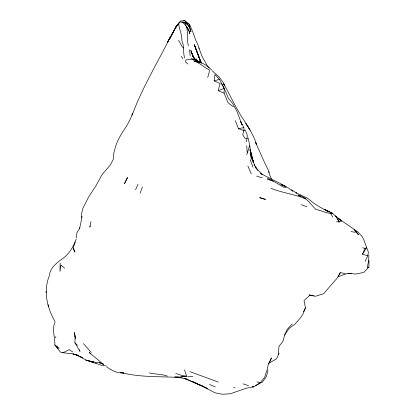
<?xml version="1.0" encoding="UTF-8"?>
<svg xmlns="http://www.w3.org/2000/svg" width="415" height="415" viewBox="0 0 415 415"><rect width="100%" height="100%" fill="white"/><g stroke="black" fill="none" stroke-linecap="round" stroke-linejoin="round"><path stroke-width="0.62" d="M268.863 172.868L268.806 171.089L264.671 162.758L255.583 142.438L256.605 144.513C252.88 132.769 245.322 123.001 239.144 112.548C233.546 103.211 229.127 93.276 223.727 83.84L224.437 85.64M178.694 23.556C179.14 29.434 182.221 34.528 181.812 40.582C184.561 46.112 182.859 52.29 184.592 57.955M347.915 273.257L355.702 274.05L363.229 272.531L364.271 271.986L368.914 267.068L369.018 260.402M60.149 263.105L59.999 271.441L61.021 265.118L64.652 268.199M224.1 93.162L224.204 88.322L219.468 79.348L214.97 74.529L214.135 80.889L220.069 83.467L218.233 90.693L224.1 93.162L228.037 102.681L233.401 106.826M247.101 138.657L247.2 134.906L245.135 129.895L243.953 130.538L242.759 134.605L244.824 138.169L247.101 138.657L246.095 141.868M79.218 349.643L80.012 351.417L74.918 342.717L75.12 336.077M368.925 255.303L368.442 261.839L367.223 267.675L368.914 267.068M76.37 237.956L76.91 232.665L80.028 227.83M55.034 321.599C47.139 307.785 42.942 291.045 49.39 275.736C49.873 268.116 56.357 263.24 61.991 259.017C69.139 254.452 73.253 246.826 76.251 239.128M365.122 261.44L367.83 255.775L368.38 252.138L363.81 239.875L362.212 236.566L357.709 231.752L338.246 218.43M82.03 216.365L80.469 224.966L79.364 228.572M90.952 221.574L89.894 227.13L90.112 226.004M132.089 115.334C141.977 88.068 157.399 63.049 170.295 37.106L176.183 26.586L169.844 38.605L176.339 26.015L180.691 20.983L184.94 20.75L189.645 24.464L189.193 25.963L190.942 31.711L189.193 25.963M115.38 147.211L113.876 152.943L113.243 159.417L110.302 164.994L101.846 174.928L96.073 185.614L88.68 196.918L82.938 208.128L81.428 214.259L81.781 217.574M292.202 323.887L287.164 329.365L284.607 335.097L283.004 341.192L279.025 346.364L278.309 352.807L278.968 353.596L276.489 358.84L268.489 363.509M55.543 337.769L55.88 336.56M207.733 77.47L209.103 72.563L209.409 69.953C204.081 67.438 199.978 62.95 194.287 61.187L193.042 59.143L191.082 58.619M249.638 145.67L246.78 154.671M45.982 292.544L46.33 291.335M266.746 370.471L264.687 377.297L260.231 382.734L253.98 386.713L246.479 388.175L230.19 393.799L222.326 394.25L214.861 392.772L202.235 386.085L185.323 378.76L186.994 379.253L181.163 377.873L174.746 377.064M55.013 322.175C51.662 329.479 55.2 337.333 54.837 344.901L60.408 352.112C65.586 353.71 71.297 352.786 76.427 354.955L72.993 353.928L77.761 355.344M73.159 247.999L74.908 252.024L73.159 247.999L75.188 242.064M115.526 146.843C118.903 134.419 129.112 125.589 132.51 113.139M140.114 193.198L142.444 186.968M269.517 362.835L271.462 357.886L268.692 363.436L267.208 368.619L267.966 370.626L266.331 376.711L261.865 382.765L256.911 381.93M345.28 273.547L340.295 272.671L337.364 277.931L323.513 293.763L315.519 296.258L309.969 295.075L304.039 300.647L305.45 307.914L303.126 313.735L300.761 317.553L295.044 324.032L288.964 328.607L284.607 335.097M135.565 189.826L138.045 184.073M362.461 254.208L365.07 248.362L366.678 247.708L362.461 254.208L367.83 255.775M303.479 311.821L305.45 307.914M340.295 272.671L338.038 276.909L344.108 274.476L347.049 273.687L349.731 273.469M179.565 22.218L175.737 27.457L179.602 22.187M278.19 354.628L278.968 353.596M255.702 385.504L260.267 383.149M218.233 90.693L224.204 88.322L228.426 98.365L232.416 103.117M62.307 352.781L64.657 352.019L69.186 349.617L72.75 351.967M214.135 80.889L219.468 79.348M340.788 221.6L339.299 221.937L336.399 221.781M238.433 128.697L243.896 127.587L243.953 130.538L238.433 128.697L235.3 120.625M300.616 196.399L297.923 194.983C306.073 196.669 310.363 204.092 315.903 209.476C321.438 210.353 326.73 213.881 332.374 213.258L341.555 221.138L339.299 218.938L340.513 220.064L338.879 219.094M355.634 231.316L358.482 234.766L356.376 231.938L354.296 232.167L351.007 231.529M123.81 373.054L120.251 372.271C137.126 376.986 154.977 376.472 172.329 377.162L179.098 377.235L186.268 376.467L180.66 376.877M179.674 22.171L181.983 21.974L187.673 24.303L189.863 27.893L184.94 20.75L183.357 20.864M178.792 377.017L175.068 377.022M176.645 377.142L179.098 377.235M182.662 22.306L186.34 22.457L187.673 24.303L185.215 23.645M252.33 386.801L253.529 386.853M182.097 22.275L186.34 22.457M252.766 386.827L253.798 386.873M187.632 376.364L192.944 376.732M94.298 362.943L96.083 363.089M123.81 373.132C117.549 373.22 111.505 370.688 106.686 366.777M106.224 365.916L101.535 365.382L95.715 363.327M94.61 362.134L100.311 362.975L103.734 364.354L99.299 362.539M88.945 360.915L93.93 362.093C86.756 361.704 81.418 356.9 75.016 354.327L77.828 355.307M149.374 372.898C155.298 374.444 161.492 373.874 167.266 376.099M93.93 362.093L85.827 360.173L87.7 360.619M362.632 247.812L365.07 248.362M309.969 295.075L309.346 294.935L313.584 295.962M292.824 191.414L287.86 187.564L283.481 187.134L273.376 181.189L267.364 179.244M233.588 387.501L235.046 387.947M78.466 355.551L77.019 355.1L82.507 357.849M256.615 176.09L262.067 177.807M243.117 383.839L248.647 385.696M190.018 371.674L218.274 382.054M301.295 204.725L306.924 206.753M271.047 188.311C282.361 192.892 294.614 194.329 305.933 198.878L303.832 198.022M175.753 373.422L181.729 375.388L186.677 376.208L184.499 369.843M280.924 184.623L286.085 186.646C277.744 181.941 268.93 178.139 260.63 173.361L262.285 174.544L256.268 168.251L254.177 164.501M198.603 384.404L202.598 386.007M202.235 386.085L207.235 388.43L184.395 378.19M88.577 360.817L93.702 362.892M280.893 184.436L286.085 186.646M188.602 24.003L189.645 24.464M209.653 384.472L215.266 386.956M200.409 385.265L192.71 381.447M350.379 273.215L351.464 273.724M267.327 178.227L273.376 181.189M328.431 211.915L317.745 205.804L312.578 202.385L307.723 198.303L295.988 192.752L296.585 193.136L291.449 189.655M80.028 356.288L82.186 357.471M90.709 353.585L89.183 352.506L103.662 364.609M185.189 24.552L189.588 32.017L189.8 33.776C189.131 29.066 185.801 24.739 181.983 21.974M187.959 64.035L185.681 62.131L185.858 59.952L193.042 59.143L200.362 62.712L194.287 61.187C199.636 61.996 205.415 63.76 209.103 67.93M212.013 70.654L219.146 76.993L223.296 82.544L224.603 85.843M208.123 66.82L211.609 69.85M183.71 48.088L182.144 46.688L178.595 40.286M195.195 60.149L192.622 55.714L195.195 60.149L196.565 61.394M198.868 48.01L199.242 48.353M91.186 352.361L83.467 343.63M74.918 342.717L77.465 345.379M56.668 345.762L59.174 348.393M356.376 231.938L354.005 229.345L354.82 230.33M54.837 344.901L58.064 348.496M196.497 61.404L193.904 57.97L191.668 53.073L195.47 60.502M198.054 61.814L195.87 58.831L198.095 61.939M181.189 56.383L182.88 58.712M200.455 62.743L199.33 61.187L200.346 62.665M248.964 128.183L245.882 123.556L250.209 130.211M330.651 213.528L332.788 217.035M336.99 218.14L335.668 215.966L339.299 221.937L337.649 219.224M221.46 83.742L224.204 88.322M208.091 67.017L202.977 58.199C199.931 52.498 199.117 46.252 195.885 40.561L192.985 32.391L189.759 24.9M195.444 60.351L192.871 55.895L190.781 50.288L193.053 56.767M257.668 170.441L255.204 166.166L256.205 168.454M232.742 103.574L237.084 111.651L242.007 124.78M243.896 127.587L240.544 121.388L241.981 124.811M254.11 164.47L254.639 165.512L252.211 157.861L253.124 161.57L251.298 153.586L250.089 150.033M201.524 63.101L194.381 44.763L196.783 51.616M247.9 166.057L251.241 173.823M271.592 179.347L269.61 174.725L268.873 171.634M250.162 159.588L253.057 167.245M200.123 60.569L195.081 46.713M194.381 44.763L197.706 53.971L196.98 52.186M200.782 62.364L198.017 54.656L200.092 60.657M250.043 149.965L251.298 153.586L253.435 162.794M250.063 150.048L251.687 155.973L249.986 149.95M189.152 49.784L189.831 51.948L190.132 55.958M186.485 26.467C188.275 32.744 186.724 39.446 188.343 45.78M248.046 137.744L249.752 145.126L251.371 159.194L250.473 152.668M75.323 338.401L74.435 332.462L75.359 338.215M48.093 304.677L48.311 306.55M246.754 145.634L247.127 152.502M127.13 178.18L124.401 183.84L127.472 177.573L127.13 178.18M170.311 37.096L167.266 42.652L170.311 37.096M260.184 197.825L259.66 197.69L265.501 199.413L260.184 197.825M326.968 210.478L324.52 209.476L332.374 213.258L326.968 210.478"/></g></svg>
